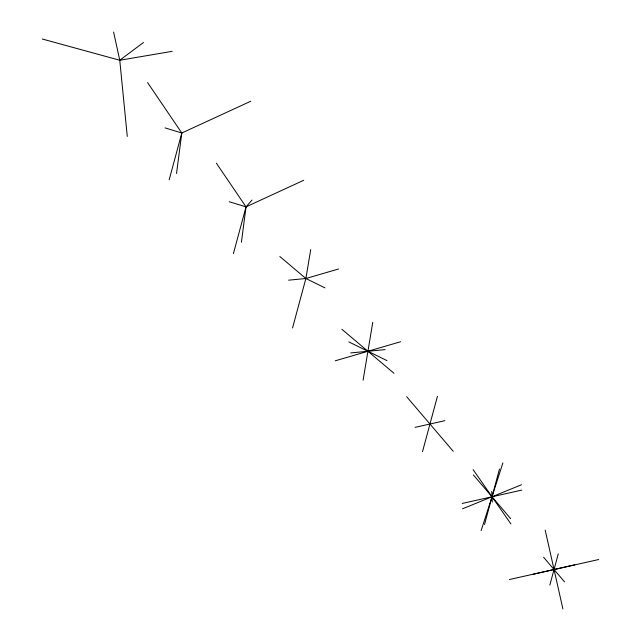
<?xml version="1.0" encoding="UTF-8"?>
<svg xmlns="http://www.w3.org/2000/svg" width="641" height="641" viewBox="0 0 641 641"><rect width="100%" height="100%" fill="white"/><g stroke="black" fill="none" stroke-linecap="round" stroke-linejoin="round"><path stroke-width="0.96" d="M176.539 173.487L181.804 133.007L147.574 82.561M241.417 242.234L246.024 206.867L252.009 200.056M310.717 249.597L305.885 278.514L292.544 327.96M363.094 380.185L372.758 322.351M169.168 179.841L181.804 133.007L250.703 101.262M233.388 253.7L246.024 206.867L216.362 163.159M422.483 451.753L437.45 396.298M484.524 524.506L499.483 469.052M549.834 585.129L558.255 553.936M481.127 530.636L502.881 462.922M42.274 39.005L119.763 60.254L143.488 42.474M303.698 180.289L246.024 206.867L229.262 201.747M462.514 508.81L521.494 484.748M338.6 268.98L305.885 278.514L288.65 280.173M335.211 360.811L400.641 341.733M533.288 574.224L574.801 564.833M415.072 427.363L444.862 420.688M462.217 503.449L521.79 490.101M509.363 579.544L598.726 559.521M127.271 136.413L119.763 60.254L172.197 51.328M350.683 352.927L385.161 349.617M165.041 127.888L181.804 133.007M324.963 287.873L305.885 278.514L279.837 256.52M348.848 341.917L387.004 360.627M341.877 329.274L393.967 373.27M406.698 396.739L453.227 451.304M473.395 474.949L510.621 518.601M543.576 557.253L564.513 581.812M473.098 469.597L510.917 523.961M545.195 530.115L562.902 608.95M113.593 32.05L119.763 60.254M491.711 491.423L492.304 502.135"/></g></svg>
